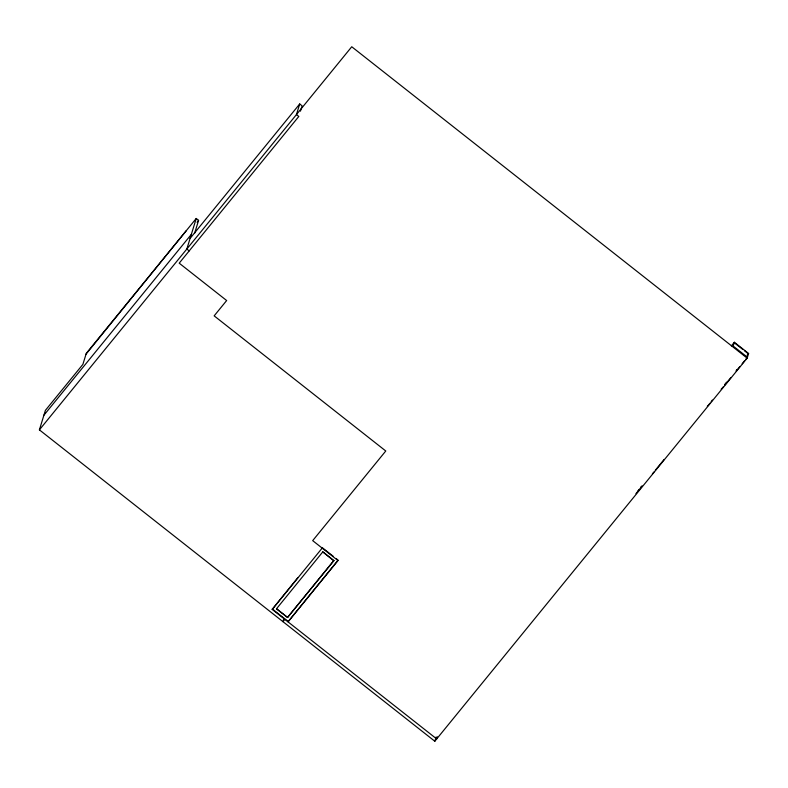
<?xml version="1.0" encoding="UTF-8"?>
<svg xmlns="http://www.w3.org/2000/svg" width="788" height="788" viewBox="0 0 788 788"><rect width="100%" height="100%" fill="white"/><g stroke="black" fill="none" stroke-linecap="round" stroke-linejoin="round"><path stroke-width="1.18" d="M731.362 345.932L734.367 342.258L748.6 353.467L747.162 358.136L434.818 741.242L39.4 429.864L45.409 410.341L82.888 364.371L86.286 353.339L196.232 218.483L198.596 220.354L194.626 233.258M186.234 230.736L86.02 354.186M196.232 218.483L186.825 249.038L189.199 250.909M300.455 111.147L302.09 105.838L299.716 103.967L296.446 114.585L298.819 116.447L179.201 263.172L226.658 300.533L214.159 315.86L385.775 450.992L312.688 540.637L337.993 560.563L288.014 621.86L338.121 560.14L336.19 558.623M437.35 736.819L436.7 738.937L272.195 609.41L297.943 577.574M276.509 608.769L287.581 617.487L276.509 608.769L322.804 551.856L333.876 560.573L287.581 617.487M283.631 619.545L282.981 621.673L284.852 619.378M322.804 551.856L333.807 560.79M434.818 741.242L436.128 736.997M635.946 493.652L642.19 485.989L641.068 487.211L641.383 486.393M734.367 342.258L733.195 346.08L747.428 357.289L745.921 359.121M734.416 342.859L742.582 349.281M736.573 369.808L736.179 371.079L739.932 366.479M197.059 222.236L198.596 220.354M43.901 415.227L191.326 234.4M190.085 238.429L299.716 103.967M39.4 429.864L351.744 46.758L747.162 358.136M272.195 609.41L322.174 548.113M287.65 617.27L333.876 560.573M747.103 355.309L748.6 353.467M637.788 491.229L639.098 489.624M726.605 382.18L724.753 384.436M652.385 473.854L653.853 472.051M655.32 470.249L664.146 459.434M724.852 384.977L730.781 377.698M742.178 363.721L744.424 360.963M744.404 350.67L748.019 353.566M322.656 547.965L333.285 556.338M272.333 608.986L288.152 621.437M707.299 406.234A11.613 11.328 17.1 0 0 708.678 404.805A11.613 0.936 -51.8 0 0 709.939 403.239M712.372 400.077A11.613 0.936 -51.8 0 1 711.18 401.644M723.256 386.888A10.096 0.818 -51.8 0 1 721.178 389.203"/></g></svg>
